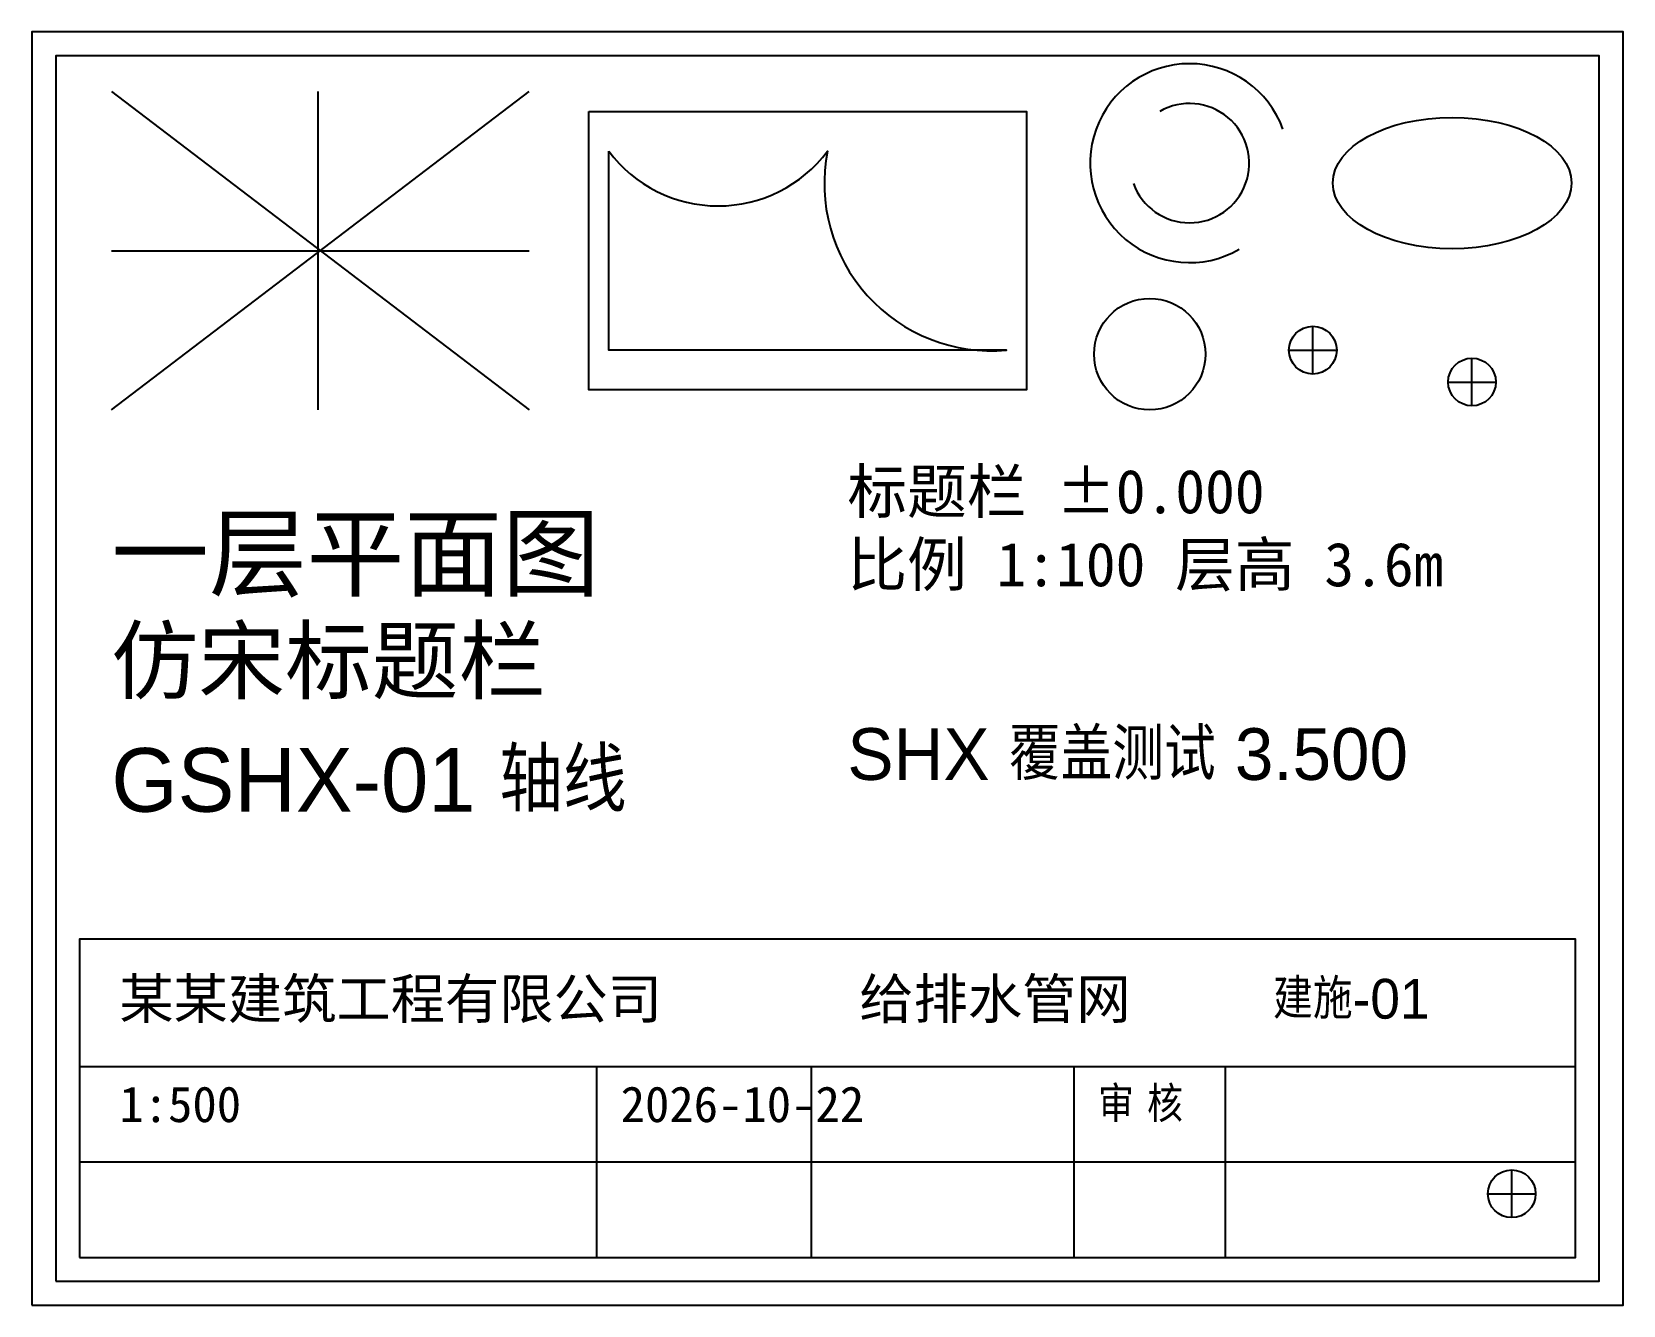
# Model space of a CAD drawing. Header units: millimetres. Extents: x 0 to 400, y 0 to 320.
import ezdxf

# ---------------------------------------------------------------- set-up
doc = ezdxf.new("R2010")
doc.units = ezdxf.units.MM
for name, color, linetype in [('GEO', 7, 'Continuous'), ('TBL', 7, 'Continuous'), ('TXT', 7, 'Continuous')]:
    doc.layers.add(name, color=color, linetype=linetype)
doc.styles.add('CNFANG', font='simfang.ttf')
doc.styles.add('CNHEI', font='simhei.ttf')
doc.styles.add('SHX1', font='gben.shx', dxfattribs={"bigfont": 'chineset.shx'})

# ---------------------------------------------------------------- blocks, each defined once
blk = doc.blocks.new('SYMBOL')
at = {"color": 7}
for p, q in [((0, -6), (0, 6)), ((-6, 0), (6, 0))]:
    blk.add_line(p, q, dxfattribs=at)
blk.add_circle((0, 0), 6, dxfattribs=at)
blk = doc.blocks.new('TITLEBLOCK')
for p, q in [((0, 48), (376, 48)), ((130, 0), (130, 48)), ((184, 0), (184, 48)), ((250, 0), (250, 48)), ((288, 0), (288, 48)), ((0, 24), (376, 24))]:
    blk.add_line(p, q)
blk.add_lwpolyline([(0, 0), (376, 0), (376, 80), (0, 80)], close=True)
blk.add_blockref('SYMBOL', (360, 16))
for tag, p, height, style in [('NAME', (10, 60), 10, 'CNFANG'), ('TITLE', (196, 60), 10, 'CNHEI'), ('NO', (300, 60), 10, 'SHX1'), ('SCALE', (10, 34), 9, 'CNHEI'), ('DATE', (136, 34), 9, 'CNHEI'), ('CHECK', (256, 34), 9, 'SHX1')]:
    blk.add_attdef(tag, p, '', height=height, dxfattribs=dict(style=style))

msp = doc.modelspace()

# ---------------------------------------------------------------- linework, layer by layer
at = {"layer": 'GEO'}
for p, q in [((20, 225), (125, 305)), ((20, 305), (125, 225)), ((72, 225), (72, 305)), ((20, 265), (125, 265))]:
    msp.add_line(p, q, dxfattribs=at)
for points in [[(0, 0), (400, 0), (400, 320), (0, 320)], [(6, 6), (394, 6), (394, 314), (6, 314)], [(140, 300), (250, 300), (250, 230), (140, 230)]]:
    msp.add_lwpolyline(points, close=True, dxfattribs=at)
msp.add_lwpolyline([(145, 290, 0.5), (200, 290, 0.5), (245, 240), (145, 240)], format="xyb", close=True, dxfattribs=at)
msp.add_circle((281, 239), 14, dxfattribs=at)
for radius, start, end in [(25, 20, 300), (15, 200, 480)]:
    msp.add_arc((291, 287), radius, start, end, dxfattribs=at)
msp.add_ellipse((357, 282), major_axis=(30, 0), ratio=0.55, dxfattribs=at)

# ---------------------------------------------------------------- block references
for p in [(322, 240), (362, 232)]:
    msp.add_blockref('SYMBOL', p, dxfattribs=at)
at = {"layer": 'TBL'}
msp.add_blockref('TITLEBLOCK', (12, 12), dxfattribs=at).add_auto_attribs({'NAME': '某某建筑工程有限公司', 'TITLE': '给排水管网', 'NO': '建施-01', 'SCALE': '1:500', 'DATE': '2026-10-22', 'CHECK': '审 核'})

# ---------------------------------------------------------------- texts
at = {"layer": 'TXT'}
for s, height, style, p in [('一层平面图', 18, 'CNHEI', (20, 180)), ('仿宋标题栏', 16, 'CNFANG', (20, 154)), ('GSHX-01 轴线', 16, 'SHX1', (20, 124))]:
    msp.add_text(s, height=height, dxfattribs=dict(at, style=style)).set_placement(p)
at = {"layer": 'TXT', "attachment_point": 1}
for s, insert, char_height, style in [('标题栏 ±0.000\\P比例 1:100 层高 3.6m', (205, 210), 11, 'CNHEI'), ('SHX 覆盖测试 3.500', (205, 145), 13, 'SHX1')]:
    msp.add_mtext(s, dxfattribs=dict(at, insert=insert, char_height=char_height, style=style))

doc.saveas('drawing.dxf')
